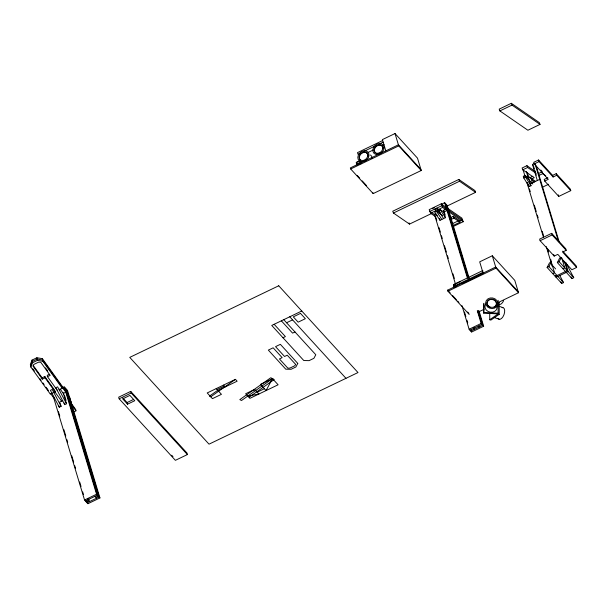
<?xml version="1.0" encoding="UTF-8"?>
<svg xmlns="http://www.w3.org/2000/svg" width="607" height="607" viewBox="0 0 607 607"><rect width="100%" height="100%" fill="white"/><g stroke="black" fill="none" stroke-linecap="round" stroke-linejoin="round"><path stroke-width="0.91" d="M483.9 312.514L498.172 313.197L498.036 313.872L483.771 313.182L483.885 303.31M63.409 393.382L65.814 392.228L65.556 390.916L42.361 358.638L36.883 357.758L32.072 360.065L30.35 364.412L30.851 367.045L50.29 394.087L55.093 391.781L54.842 390.46L44.812 376.507L42.111 377.804L42.361 379.125L45.062 377.82L44.812 376.507M30.6 365.733L32.323 361.385L37.133 359.071L42.619 359.959L65.814 392.228M30.851 367.045L32.573 362.698L32.072 360.065M559.73 275.366L563.531 282.604L561.725 283.469L547.112 267.467L549.494 262.892L551.293 262.027L554.532 272.755L552.734 273.628M547.112 267.467L548.91 266.602L551.293 262.027M565.724 262.414L573.744 277.695L571.938 278.56L557.325 262.558L559.707 257.983L560.906 257.406M557.325 262.558L559.123 261.693L561.111 257.876M217.898 390.445L237.125 381.204L235.433 379.36L210.743 396.803L209.461 396.136L217.344 390.574L218.626 391.242M489.728 313.28L489.735 319.722L498.104 313.94L499.212 314.335L499.189 302.369M499.212 314.335L490.851 320.117L489.735 319.722M420.901 169.421L398.42 144.807L350.36 167.911L350.687 168.981L373.176 193.595L421.228 170.499L417.502 158.154L395.013 133.54L382.402 139.602L385.802 150.87M382.645 140.543L357.5 152.63L357.986 154.239L360.497 153.032M363.851 151.424L375.589 145.779M378.943 144.17L383.131 142.152M368.085 152.456L373.153 150.02M382.448 145.559L384.14 144.747M359.701 160.718L356.362 162.327L357.174 165.005M357.03 162.206L358.676 161.409M356.848 163.936L361.021 161.932M358.009 164.603L359.678 163.807M350.687 168.981L398.738 145.877L421.228 170.499M511.329 103.296L499.197 109.131L499.88 110.922L527.893 130.239L540.025 124.405L539.335 122.614L511.329 103.296L512.02 105.094L540.025 124.405M499.88 110.922L512.02 105.094M32.573 362.698L37.384 360.391L42.869 361.271L62.301 388.313L59.099 389.853M49.243 374.375L47.209 375.354L47.467 376.666L57.498 390.62M47.467 376.666L50.169 375.369L40.768 362.28L38.636 362.136L33.833 364.443L32.953 366.036L42.361 379.125M446.782 206.183L475.584 192.336L474.894 190.537L458.824 179.46L392.752 211.221L393.435 213.019L409.505 224.097L431.531 213.512M393.435 213.019L459.514 181.25L475.584 192.336M446.016 207.177L441.206 203.861L429.195 209.635L430.568 213.224L435.014 216.289L437.268 215.204M432.654 208.482L434.308 207.693M441.365 204.301L444.673 202.708L447.2 205.477L469.128 278.112M62.559 387.668L64.16 386.902L67.536 390.589L99.943 497.93L87.924 503.704L84.555 500.009L53.234 396.28M535.336 171.493L526.922 165.681L522.111 167.995L522.802 169.785L534.281 177.707L531.398 179.088M544.699 181.038L558.751 196.418L570.762 190.644L556.71 175.256L553.106 176.994L552.62 175.385L538.568 159.998L533.758 162.304L534.243 163.92L548.303 179.3L544.699 181.038L544.213 179.422L547.817 177.692M430.568 213.224L435.674 210.766L442.564 215.515M439.855 210.219L436.79 208.11L437.48 209.901L442.586 207.45L447.025 210.508L444.021 211.957L443.52 210.288L445.773 209.203M537.332 180.537L532.468 164.436L534.069 163.67M534.243 163.92L539.054 161.606L553.106 176.994M522.802 169.785L527.604 167.479L536.027 173.283M444.021 212.306L440.158 209.643L438.353 210.508L443.618 218.581M436.008 213.899L434.506 214.62L429.885 211.426L441.896 205.652L446.524 208.846M528.659 177.927L525.093 175.469L523.287 176.334L523.795 178.003L529.205 186.592L531.011 185.727L528.151 176.258L526.952 176.834M523.371 176.607L525.176 175.742L532.202 183.435M523.795 178.003L525.594 177.138L525.093 175.469M59.592 402.153L62.794 400.612M441.813 219.446L436.554 211.373L434.749 212.238L440.014 220.311L445.417 217.716L443.254 210.561M529.987 177.646L532.87 176.258M450.561 217.61L453.27 216.304L459.233 220.424L459.924 222.215L452.716 225.683M542.688 173.663L539.084 175.393L538.394 173.602L541.998 171.864L542.688 173.663L545.754 175.772M61.087 406.349L52.225 389.459L50.427 390.331L59.289 407.214L61.087 406.349L60.116 403.131M66.497 403.754L57.635 386.864L55.829 387.729L64.691 404.619L66.497 403.754L65.526 400.529M459.924 222.215L453.953 218.103L451.251 219.4L450.796 218.209M530.123 184.004L539.729 179.384M552.62 175.385L556.224 173.648L570.277 189.035L570.762 190.644M452.83 223.505L459.233 220.424M459.355 221.441L462.557 219.901L448.664 210.318M452.83 226.699L463.247 221.699L461.866 218.11L448.156 208.656M73.546 411.986L75.943 410.833L75.693 409.513L70.791 402.691M542.157 187.351L548.561 184.27M130.695 391.401L118.684 397.183L119.169 398.791L175.385 460.334L187.396 454.56L186.91 452.943L130.695 391.401L131.18 393.017L187.396 454.56M119.169 398.791L131.18 393.017M301.778 311.004L271.746 325.443L303.788 360.528L309.077 360.641L313.887 358.327L315.799 354.746L283.757 319.669M286.572 322.749L292.574 319.859M122.811 397.919L127.06 402.562L133.464 399.482M127.546 404.171L134.754 400.711L129.906 395.4L122.697 398.867L127.546 404.171L127.06 402.562M282.991 337.75L285.389 336.597L274.144 324.29M295.002 331.976L292.597 333.129L281.352 320.822M498.286 302.461L518.515 292.733L514.789 280.388L492.3 255.775L479.689 261.837L483.089 273.104M235.433 379.36L207.207 392.934L212.435 398.655L221.441 394.322L216.213 388.601M217.056 389.527L224.264 386.06M576.65 267.444L562.598 252.057L566.202 250.319L565.716 248.711L551.657 233.331L539.646 239.105L540.131 240.713L554.183 256.101L557.787 254.363L571.847 269.751L576.65 267.444L576.164 265.828L562.75 251.146M540.131 240.713L552.142 234.939L566.202 250.319M482.853 270.525L453.657 284.562L454.461 287.24L456.13 286.443M460.098 281.663L453.49 284.835L454.135 286.982M454.142 286.17L483.339 272.133M469.211 314.464L447.974 291.216L447.647 290.146L495.707 267.042L518.196 291.663M462.807 283.234L476.154 276.815M477.823 276.01L483.665 273.203M447.974 291.216L496.033 268.119L518.515 292.733M257.193 392.183L264.402 388.715M562.947 268.719L564.745 267.846L561.748 257.922M84.555 500.009L96.566 494.235L99.943 497.93M85.397 500.934L97.408 495.16L65.002 387.82M478.05 312.188L483.954 309.35M95.853 497.239L98.251 496.078L65.844 388.746M555.261 276.397L567.279 270.616L564.548 261.587M87.082 502.778L99.093 497.004L66.687 389.671M469.112 329.237L481.131 323.463L483.658 326.232L471.647 332.006L469.112 329.237L461.988 305.632M469.955 330.162L481.973 324.388L477.861 310.769M470.804 331.088L482.815 325.306L478.43 310.784M498.544 306.049L502.899 307.597M494.106 317.461L499.333 319.32M253.961 389.618L255.668 390.513M528.151 176.258L535.389 181.25M449.165 211.987L463.247 221.699M437.48 209.901L439.005 210.955M440.348 212.67L434.991 208.975L435.674 210.766M540.784 169.998L542.066 171.402M532.468 164.436L533.31 165.362M531.14 178.686L534.266 182.108M562.477 260.335L565.853 264.03M559.123 261.693L573.744 277.695M552.264 265.244L555.64 268.939M548.91 266.602L563.531 282.604M357.235 175.431L359.731 178.162M362.227 180.901L366.605 185.689M447.647 290.146L450.151 292.877M452.647 295.617L456.396 299.714M457.648 301.087L458.892 302.453M467.64 312.028L468.885 313.394M478.369 326.118L479.211 327.044M473.559 328.433L474.408 329.351L473.855 327.537M289.767 316.778L345.982 378.328M223.422 385.134L225.106 386.978M171.705 455.227L172.98 456.623M66.042 400.385L65.199 399.459L63.166 392.721M95.011 496.314L96.695 498.157M87.795 499.781L89.487 501.625L88.668 498.916M70.017 400.567L71.042 401.993L69.509 396.902M45.495 367.895L47.703 370.976M71.588 404.763L75.943 410.833M60.032 388.912L63.856 394.231M71.801 406.576L72.886 408.086M45.062 377.82L55.093 391.781M54.076 390.749L61.732 401.394M33.256 365.49L42.111 377.804M32.763 368.737L34.379 370.991M39.986 378.798L41.094 380.331M43.014 383.009L44.099 384.512M46.064 387.251L47.171 388.784M47.338 389.019L48.416 390.521M50.48 393.397L53.795 398.002L53.545 396.69M440.158 209.643L445.417 217.716M525.594 177.138L531.011 185.727M571.096 276.951L571.938 278.56M560.883 281.86L561.725 283.469M526.922 165.681L527.604 167.479M458.824 179.46L459.514 181.25M453.27 216.304L453.953 218.103M441.206 203.861L442.586 207.45M409.05 222.906L409.505 224.097M556.224 173.648L556.71 175.256M558.265 194.809L558.751 196.418M538.568 159.998L539.054 161.606M536.254 166.007L559.13 241.776M565.367 262.421L568.122 271.541L556.103 277.316L555.564 275.51M534.873 163.283L558.546 241.715M533.583 166.257L534.388 168.936M534.934 170.726L536.284 175.195M551.657 233.331L552.142 234.939M531.004 178.23L532.764 184.05M553.698 254.485L554.183 256.101M527.179 172.403L528.53 176.872M526.337 171.478L527.961 176.849M528.667 184.801L529.205 186.592M527.513 182.608L528.325 185.317M529.418 188.921L530.237 191.63M534.319 205.158L536.224 211.471M537.316 215.083L538.136 217.784M542.218 231.313L543.576 235.827M547.666 249.356L548.478 252.064M550.663 259.28L551.475 261.981M523.128 169.952L524.744 175.317M526.906 182.472L543.538 237.549M546.262 246.586L552.264 266.458M492.3 255.775L496.033 268.119M478.999 310.799L483.658 326.232M446.357 204.559L468.558 278.097M445.515 203.633L467.989 278.082M444.673 202.708L467.42 278.067M477.292 310.754L481.131 323.463M443.831 210.591L445.181 215.06M439.468 218.528L440.014 220.311M471.093 330.193L471.647 332.006M435.97 217.579L436.79 220.303M438.982 227.564L440.356 232.109M441.448 235.736L442.275 238.46M444.468 245.721L446.38 252.08M447.48 255.714L448.3 258.438M452.966 273.871L454.332 278.408M464.476 312.006L465.85 316.543M466.942 320.177L467.762 322.901M434.301 213.93L455.682 284.751M395.013 133.54L398.738 145.877M372.85 192.525L373.176 193.595M360.103 161.257L360.892 163.86M356.203 162.6L356.848 164.747M64.16 386.902L96.566 494.235M64.509 395.294L65.867 399.801M64.205 403.01L64.691 404.619M88.098 498.901L88.645 500.699L86.24 501.86L85.693 500.054M58.803 405.605L59.289 407.214M87.378 501.898L87.924 503.704M58.439 411.637L59.797 416.144M63.879 429.68L65.791 435.993M66.876 439.597L67.696 442.306M71.778 455.834L73.682 462.147M74.775 465.759L75.594 468.46M79.676 481.988L81.042 486.503M82.673 491.913L83.493 494.622M62.051 386.993L62.301 388.313M42.361 358.638L42.869 361.271M36.883 357.758L37.384 360.391M498.15 300.313L498.104 313.94M483.749 303.978L483.771 313.182M503.635 300.647A6.146 3.118 -70.5 0 1 499.311 304.486M502.035 307.658A6.146 3.118 -70.5 0 1 503.969 314.737A6.146 3.118 -70.5 0 1 498.021 318.265M496.928 305.822A6.146 5.311 11.4 0 1 490.236 312.18A6.146 5.311 11.4 0 1 485.729 304.001M486.951 303.333A4.78 4.128 11.4 0 1 494.075 300.078A4.78 4.128 11.4 0 1 494.083 307.271M490.479 307.506A4.78 4.128 11.4 0 1 489.333 307.036M488.347 306.33A4.78 4.128 11.4 0 1 487.11 304.411M370.46 155.005A6.146 4.864 -42.4 0 1 372.106 158.412M379.891 153.897A6.146 4.864 -42.4 0 1 372.91 149.383A6.146 4.864 -42.4 0 1 381.636 143.973A6.146 4.864 -42.4 0 1 381.242 153.063M363.418 161.629A6.146 4.864 -42.4 0 1 358.335 155.172A6.146 4.864 -42.4 0 1 367.698 151.894A6.146 4.864 -42.4 0 1 364.868 161.121M382.918 147.357A4.78 3.786 -42.4 0 1 383.07 148.396M380.893 152.478A4.78 3.786 -42.4 0 1 379.845 153.131M378.715 153.525A4.78 3.786 -42.4 0 1 376.537 153.465M375.634 153.002A4.78 3.786 -42.4 0 1 376.052 146.682A4.78 3.786 -42.4 0 1 382.478 146.454M360.619 160.225A4.78 3.786 -42.4 0 1 362.561 152.835A4.78 3.786 -42.4 0 1 367.903 156.72M365.877 159.702A4.78 3.786 -42.4 0 1 364.83 160.354M272.482 378.631L266.086 390.559L260.464 384.406L272.482 378.631L278.105 384.785L249.872 398.359L245.653 393.746L254.667 389.413L258.878 394.026L247.785 396.083L249.492 396.97L274.189 379.519L270.775 377.744L239.818 399.611L241.525 400.506L272.482 378.631M297.779 363.411L295.867 366.992L291.057 369.299L285.768 369.185L268.34 350.11L273.142 347.796L282.141 357.644L279.44 358.942L287.87 368.176L289.934 368.07L294.736 365.763L295.677 364.42L287.248 355.194L284.546 356.491L275.548 346.643L280.351 344.336L297.779 363.411M278.727 285.776L129.754 357.386L209.02 444.165L357.993 372.546L278.727 285.776M300.503 313.394L293.295 316.854L298.143 322.165L305.351 318.698L300.503 313.394M488.415 305.996A4.78 4.128 11.4 0 0 496.367 304.517A4.78 4.128 11.4 0 0 490.532 299.152A4.78 4.128 11.4 0 0 488.415 305.996M487.451 306.785A6.146 5.311 11.4 0 0 497.679 304.889A6.146 5.311 11.4 0 0 490.175 297.991A6.146 5.311 11.4 0 0 487.451 306.785M378.434 153.222A4.78 3.786 -42.4 0 0 382.198 146.143A4.78 3.786 -42.4 0 0 374.656 147.842A4.78 3.786 -42.4 0 0 378.434 153.222M363.418 160.438A4.78 3.786 -42.4 0 0 367.182 153.366A4.78 3.786 -42.4 0 0 359.64 155.058A4.78 3.786 -42.4 0 0 363.418 160.438"/></g></svg>
